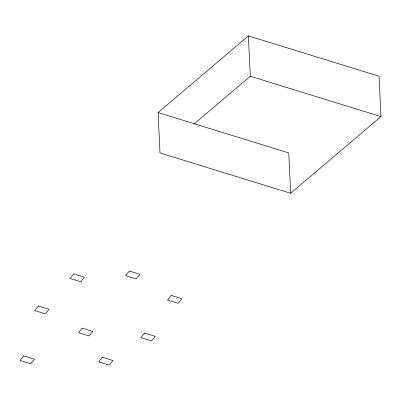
<?xml version="1.0" encoding="UTF-8"?>
<svg xmlns="http://www.w3.org/2000/svg" width="401" height="401" viewBox="0 0 401 401"><rect width="100%" height="100%" fill="white"/><g stroke="black" fill="none" stroke-linecap="round" stroke-linejoin="round"><path stroke-width="0.6" d="M158.104 112.586L248.389 35.874L379.045 76.22L380.95 116.586L290.665 193.297L160.004 152.951L158.104 112.586L288.76 152.926L290.665 193.297M193.743 124.285L250.289 76.24L248.389 35.874M250.289 76.24L380.95 116.586M38.451 305.998L34.681 310.564L45.278 313.838L49.047 309.271L38.451 305.998M73.794 273.928L70.025 278.495L80.616 281.763L84.39 277.196L73.794 273.928M23.819 355.928L20.05 360.499L30.646 363.767L34.416 359.201L23.819 355.928M82.235 328.113L78.466 332.685L89.057 335.953L92.831 331.386L82.235 328.113M129.368 271.026L125.598 275.592L136.19 278.865L139.959 274.299L129.368 271.026M102.466 357.286L98.696 361.857L109.288 365.126L113.062 360.559L102.466 357.286M171.262 295.427L167.493 299.993L178.089 303.261L181.859 298.695L171.262 295.427M144.631 333.051L140.861 337.622L151.453 340.89L155.227 336.324L144.631 333.051"/></g></svg>
